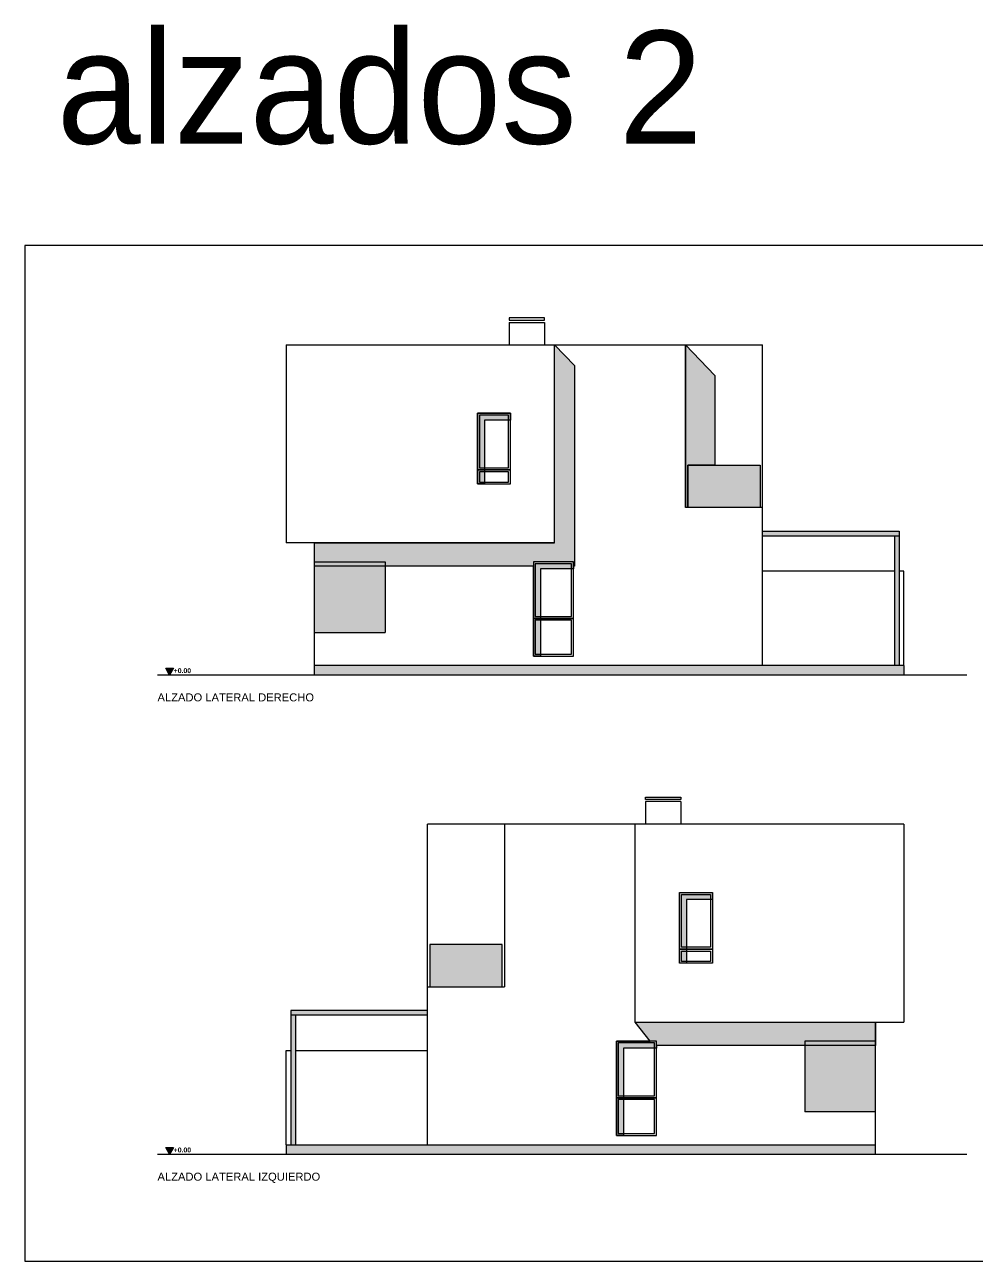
# Model space of a CAD drawing. Header units: millimetres. Extents: x 441156 to 441653, y 4514887 to 4515266.
# Drawn here: x 441536.12 to 441556.32, y 4515196.28 to 4515222.49 of the extents above; entities that cross this region are included whole.
import ezdxf

# ---------------------------------------------------------------- set-up
doc = ezdxf.new("R2010")
doc.units = ezdxf.units.MM
doc.linetypes.add('CONTINUA', pattern=[0])
doc.linetypes.add('RAYITAS', pattern=[0.375, 0.25, -0.125])
for name, color, linetype in [('01_alzado', 5, 'CONTINUA'), ('01_ladrillo', 13, 'Continuous'), ('01_proyeccion', 36, 'RAYITAS'), ('01_seccion', 7, 'CONTINUA'), ('01_sombras', 251, 'Continuous'), ('01_texto cartela', 5, 'Continuous'), ('01_textos', 7, 'Continuous'), ('SOMBRAS2', 250, 'Continuous')]:
    doc.layers.add(name, color=color, linetype=linetype)
doc.layers.add('01_cartela', color=6, linetype='Continuous', plot=False)
doc.styles.add('Century Gothic_6', font='', dxfattribs={"height": 11})
doc.styles.add('Estilo1', font='swissel.ttf')
doc.styles.add('NIEVES3', font='swisseb.ttf')
doc.styles.get('Century Gothic_6').set_extended_font_data('Century Gothic')

msp = doc.modelspace()

# ---------------------------------------------------------------- hatches: boundary and pattern name
at = {"layer": '01_ladrillo', "true_color": 0x5d656f}
h = msp.add_hatch(color=251, dxfattribs=at)
h.dxf.hatch_style = 1
h.paths.add_polyline_path([(441554.667, 4515211.756), (441551.767, 4515211.756), (441551.767, 4515211.656), (441554.667, 4515211.656)])
h = msp.add_hatch(color=251, dxfattribs=at)
h.dxf.hatch_style = 1
h.paths.add_polyline_path([(441554.667, 4515211.656), (441554.567, 4515211.656), (441554.567, 4515208.906), (441554.667, 4515208.906)])
at = {"layer": '01_ladrillo', "true_color": 0x7c8692}
h = msp.add_hatch(color=252, dxfattribs=at)
h.dxf.hatch_style = 1
h.paths.add_polyline_path([(441543.767, 4515211.106), (441542.267, 4515211.106), (441542.267, 4515209.606), (441543.767, 4515209.606)])
h = msp.add_hatch(color=252, dxfattribs=at)
h.dxf.hatch_style = 1
h.paths.add_polyline_path([(441554.767, 4515208.906), (441542.267, 4515208.906), (441542.267, 4515208.706), (441554.767, 4515208.706)])
at = {"layer": '01_ladrillo', "true_color": 0x5d656f}
h = msp.add_hatch(color=251, dxfattribs=at)
h.dxf.hatch_style = 1
h.paths.add_polyline_path([(441541.767, 4515201.595), (441544.667, 4515201.595), (441544.667, 4515201.495), (441541.767, 4515201.495)])
h = msp.add_hatch(color=251, dxfattribs=at)
h.dxf.hatch_style = 1
h.paths.add_polyline_path([(441541.767, 4515201.495), (441541.867, 4515201.495), (441541.867, 4515198.745), (441541.767, 4515198.745)])
at = {"layer": '01_ladrillo', "true_color": 0x7c8692}
h = msp.add_hatch(color=252, dxfattribs=at)
h.dxf.hatch_style = 1
h.paths.add_polyline_path([(441552.667, 4515200.945), (441554.167, 4515200.945), (441554.167, 4515199.445), (441552.667, 4515199.445)])
h = msp.add_hatch(color=252, dxfattribs=at)
h.dxf.hatch_style = 1
h.paths.add_polyline_path([(441554.167, 4515198.745), (441541.667, 4515198.745), (441541.667, 4515198.545), (441554.167, 4515198.545)])
at = {"layer": '01_proyeccion', "linetype": 'CONTINUA', "ltscale": 1.5}
h = msp.add_hatch(color=7, dxfattribs=at)
h.dxf.hatch_style = 1
h.paths.add_polyline_path([(441539.197, 4515208.706), (441539.115, 4515208.849), (441539.28, 4515208.849)])
h = msp.add_hatch(color=7, dxfattribs=at)
h.dxf.hatch_style = 1
h.paths.add_polyline_path([(441539.197, 4515198.545), (441539.115, 4515198.688), (441539.28, 4515198.688)])
at = {"layer": '01_sombras', "linetype": 'CONTINUA', "transparency": 33554687}
h = msp.add_hatch(color=2, dxfattribs=at)
h.dxf.hatch_style = 1
h.paths.add_polyline_path([(441547.362, 4515215.706), (441547.782, 4515215.269), (441547.782, 4515211.016), (441547.762, 4515211.016), (441547.762, 4515210.956), (441547.062, 4515210.956), (441547.062, 4515209.106), (441546.912, 4515209.106), (441546.912, 4515211.016), (441542.267, 4515211.016), (441542.267, 4515211.506), (441547.362, 4515211.506)])
h = msp.add_hatch(color=2, dxfattribs=at)
h.dxf.hatch_style = 1
h.paths.add_polyline_path([(441550.137, 4515215.706), (441550.762, 4515215.055), (441550.762, 4515213.156), (441550.187, 4515213.156), (441550.187, 4515212.256), (441550.137, 4515212.256)])
h = msp.add_hatch(color=2, dxfattribs=at)
h.dxf.hatch_style = 1
h.paths.add_polyline_path([(441545.725, 4515212.756), (441545.725, 4515214.256), (441546.425, 4515214.256), (441546.425, 4515214.106), (441545.875, 4515214.106), (441545.875, 4515212.756)], flags=17)
h = msp.add_hatch(color=2, dxfattribs=at)
h.dxf.hatch_style = 1
h.paths.add_polyline_path([(441550.01, 4515202.595), (441550.01, 4515204.095), (441550.71, 4515204.095), (441550.71, 4515203.945), (441550.16, 4515203.945), (441550.16, 4515202.595)])
h = msp.add_hatch(color=2, dxfattribs=at)
h.dxf.hatch_style = 1
h.paths.add_polyline_path([(441549.072, 4515201.345), (441554.167, 4515201.345), (441554.167, 4515200.855), (441549.522, 4515200.855), (441549.522, 4515200.795), (441548.822, 4515200.795), (441548.822, 4515198.945), (441548.672, 4515198.945), (441548.672, 4515200.945), (441549.389, 4515200.945)])
at = {"layer": 'SOMBRAS2', "linetype": 'CONTINUA', "transparency": 33554534}
h = msp.add_hatch(color=253, dxfattribs=at)
h.dxf.hatch_style = 1
h.paths.add_polyline_path([(441550.187, 4515213.156), (441551.717, 4515213.156), (441551.717, 4515212.256), (441550.187, 4515212.256)])
h = msp.add_hatch(color=253, dxfattribs=at)
h.dxf.hatch_style = 1
h.paths.add_polyline_path([(441546.247, 4515202.995), (441544.717, 4515202.995), (441544.717, 4515202.095), (441546.247, 4515202.095)])

# ---------------------------------------------------------------- linework, layer by layer
at = {"layer": '01_alzado'}
for p, q in [((441546.4, 4515216.182, 0), (441547.15, 4515216.182, 0)), ((441546.4, 4515216.182, 0), (441546.4, 4515215.706, 0)), ((441547.15, 4515216.182, 0), (441547.15, 4515215.706, 0)), ((441541.667, 4515215.706), (441541.667, 4515211.506, 0)), ((441541.667, 4515215.706), (441550.137, 4515215.706, 0)), ((441547.362, 4515211.506, 0), (441547.362, 4515215.706, 0)), ((441550.137, 4515215.706, 0), (441550.137, 4515212.256, 0)), ((441550.137, 4515215.706, 0), (441551.767, 4515215.706, 0)), ((441551.767, 4515208.906, 0), (441551.767, 4515215.706, 0)), ((441551.767, 4515212.256, 0), (441550.137, 4515212.256, 0)), ((441547.362, 4515211.506, 0), (441541.667, 4515211.506, 0)), ((441542.267, 4515208.706, 0), (441542.267, 4515211.506, 0)), ((441542.267, 4515211.106, 0), (441543.767, 4515211.106, 0)), ((441543.767, 4515211.106, 0), (441543.767, 4515209.606, 0)), ((441542.267, 4515209.606, 0), (441543.767, 4515209.606, 0)), ((441554.767, 4515208.906, 0), (441542.267, 4515208.906, 0)), ((441554.767, 4515208.906, 0), (441554.767, 4515208.706, 0)), ((441550.035, 4515206.021, 0), (441549.285, 4515206.021, 0)), ((441549.285, 4515206.021, 0), (441549.285, 4515205.545, 0)), ((441550.035, 4515206.021, 0), (441550.035, 4515205.545, 0)), ((441546.297, 4515205.545, 0), (441544.667, 4515205.545, 0)), ((441544.667, 4515198.745, 0), (441544.667, 4515205.545, 0)), ((441546.297, 4515205.545, 0), (441546.297, 4515202.095, 0)), ((441554.767, 4515205.545, 0), (441546.297, 4515205.545, 0)), ((441549.072, 4515201.345, 0), (441549.072, 4515205.545, 0)), ((441554.767, 4515205.545, 0), (441554.767, 4515201.345, 0)), ((441544.667, 4515202.095, 0), (441546.297, 4515202.095, 0)), ((441549.072, 4515201.345, 0), (441554.767, 4515201.345, 0)), ((441554.167, 4515198.545, 0), (441554.167, 4515201.345, 0)), ((441554.167, 4515200.945, 0), (441552.667, 4515200.945, 0)), ((441552.667, 4515200.945, 0), (441552.667, 4515199.445, 0)), ((441554.167, 4515199.445, 0), (441552.667, 4515199.445, 0)), ((441541.667, 4515198.745, 0), (441554.167, 4515198.745, 0)), ((441541.667, 4515198.745, 0), (441541.667, 4515198.545, 0))]:
    msp.add_line(p, q, dxfattribs=at)
at = {"layer": '01_alzado', "color": 2, "linetype": 'CONTINUA'}
for p, q in [((441551.767, 4515211.756, 0), (441554.667, 4515211.756, 0)), ((441551.767, 4515211.656, 0), (441554.667, 4515211.656, 0)), ((441554.567, 4515211.656, 0), (441554.567, 4515208.906, 0)), ((441554.667, 4515211.756, 0), (441554.667, 4515208.906, 0)), ((441554.567, 4515210.906, 0), (441551.767, 4515210.906, 0)), ((441554.767, 4515210.906, 0), (441554.667, 4515210.906, 0)), ((441554.767, 4515208.906, 0), (441554.767, 4515210.906, 0)), ((441541.767, 4515201.595, 0), (441541.767, 4515198.745, 0)), ((441544.667, 4515201.595, 0), (441541.767, 4515201.595, 0)), ((441544.667, 4515201.495, 0), (441541.767, 4515201.495, 0)), ((441541.867, 4515201.495, 0), (441541.867, 4515198.745, 0)), ((441541.667, 4515200.745, 0), (441541.767, 4515200.745, 0)), ((441541.667, 4515198.745, 0), (441541.667, 4515200.745, 0)), ((441541.867, 4515200.745, 0), (441544.667, 4515200.745, 0))]:
    msp.add_line(p, q, dxfattribs=at)
at = {"layer": '01_alzado', "elevation": 0}
for points in [[(441547.15, 4515216.28), (441546.4, 4515216.28), (441546.4, 4515216.231), (441547.15, 4515216.231)], [(441549.285, 4515206.119), (441550.035, 4515206.119), (441550.035, 4515206.07), (441549.285, 4515206.07)]]:
    msp.add_lwpolyline(points, close=True, dxfattribs=at)
at = {"layer": '01_alzado', "color": 5, "elevation": 0}
for points in [[(441546.425, 4515214.256), (441545.725, 4515214.256), (441545.725, 4515213.056), (441546.425, 4515213.056)], [(441546.425, 4515213.056), (441545.725, 4515213.056), (441545.725, 4515212.756), (441546.425, 4515212.756)], [(441547.762, 4515211.106), (441546.912, 4515211.106), (441546.912, 4515209.906), (441547.762, 4515209.906)], [(441547.762, 4515209.906), (441546.912, 4515209.906), (441546.912, 4515209.106), (441547.762, 4515209.106)], [(441550.01, 4515204.095), (441550.71, 4515204.095), (441550.71, 4515202.895), (441550.01, 4515202.895)], [(441550.01, 4515202.895), (441550.71, 4515202.895), (441550.71, 4515202.595), (441550.01, 4515202.595)], [(441549.522, 4515200.945), (441548.672, 4515200.945), (441548.672, 4515199.745), (441549.522, 4515199.745)], [(441549.522, 4515199.745), (441548.672, 4515199.745), (441548.672, 4515198.945), (441549.522, 4515198.945)]]:
    msp.add_lwpolyline(points, close=True, dxfattribs=at)
at = {"layer": '01_alzado', "color": 254, "elevation": 0}
for points in [[(441546.385, 4515214.216), (441545.765, 4515214.216), (441545.765, 4515213.096), (441546.385, 4515213.096)], [(441546.385, 4515213.016), (441545.765, 4515213.016), (441545.765, 4515212.796), (441546.385, 4515212.796)], [(441547.722, 4515211.066), (441546.952, 4515211.066), (441546.952, 4515209.946), (441547.722, 4515209.946)], [(441547.722, 4515209.866), (441546.952, 4515209.866), (441546.952, 4515209.146), (441547.722, 4515209.146)], [(441550.05, 4515204.055), (441550.67, 4515204.055), (441550.67, 4515202.935), (441550.05, 4515202.935)], [(441550.05, 4515202.855), (441550.67, 4515202.855), (441550.67, 4515202.635), (441550.05, 4515202.635)], [(441549.482, 4515200.905), (441548.712, 4515200.905), (441548.712, 4515199.785), (441549.482, 4515199.785)], [(441549.482, 4515199.705), (441548.712, 4515199.705), (441548.712, 4515198.985), (441549.482, 4515198.985)]]:
    msp.add_lwpolyline(points, close=True, dxfattribs=at)
at = {"layer": '01_alzado', "color": 2, "linetype": 'CONTINUA', "elevation": 0}
for points in [[(441550.187, 4515213.156), (441551.717, 4515213.156), (441551.717, 4515212.256), (441550.187, 4515212.256)], [(441546.247, 4515202.995), (441544.717, 4515202.995), (441544.717, 4515202.095), (441546.247, 4515202.095)]]:
    msp.add_lwpolyline(points, close=True, dxfattribs=at)
at = {"layer": '01_cartela', "color": 1}
msp.add_lwpolyline([(441536.124, 4515217.813), (441536.124, 4515196.278), (441566.762, 4515196.278), (441566.762, 4515217.813)], close=True, dxfattribs=at)
at = {"layer": '01_proyeccion', "color": 7, "linetype": 'CONTINUA', "ltscale": 1.5, "elevation": 0}
for points in [[(441539.197, 4515208.706), (441539.115, 4515208.849), (441539.28, 4515208.849)], [(441539.197, 4515198.545), (441539.115, 4515198.688), (441539.28, 4515198.688)]]:
    msp.add_lwpolyline(points, close=True, dxfattribs=at)
at = {"layer": '01_seccion'}
for p, q in [((441542.267, 4515208.706, 0), (441538.939, 4515208.706, 0)), ((441556.1, 4515208.706, 0), (441542.267, 4515208.706, 0)), ((441538.939, 4515198.545, 0), (441556.1, 4515198.545, 0))]:
    msp.add_line(p, q, dxfattribs=at)
at = {"layer": '01_sombras', "color": 2, "transparency": 33554687, "elevation": 0}
msp.add_lwpolyline([(441547.362, 4515215.706), (441547.782, 4515215.269), (441547.782, 4515211.016), (441547.762, 4515211.016), (441547.762, 4515210.956), (441547.062, 4515210.956), (441547.062, 4515209.106), (441546.912, 4515209.106), (441546.912, 4515211.016), (441542.267, 4515211.016), (441542.267, 4515211.506), (441547.362, 4515211.506)], close=True, dxfattribs=at)
at = {"layer": '01_sombras', "color": 2, "linetype": 'CONTINUA', "transparency": 33554687, "elevation": 0}
for points in [[(441550.137, 4515215.706), (441550.762, 4515215.055), (441550.762, 4515213.156), (441550.187, 4515213.156), (441550.187, 4515212.256), (441550.137, 4515212.256)], [(441545.725, 4515212.756), (441545.725, 4515214.256), (441546.425, 4515214.256), (441546.425, 4515214.106), (441545.875, 4515214.106), (441545.875, 4515212.756)], [(441550.01, 4515202.595), (441550.01, 4515204.095), (441550.71, 4515204.095), (441550.71, 4515203.945), (441550.16, 4515203.945), (441550.16, 4515202.595)], [(441549.072, 4515201.345), (441554.167, 4515201.345), (441554.167, 4515200.855), (441549.522, 4515200.855), (441549.522, 4515200.795), (441548.822, 4515200.795), (441548.822, 4515198.945), (441548.672, 4515198.945), (441548.672, 4515200.945), (441549.389, 4515200.945)]]:
    msp.add_lwpolyline(points, close=True, dxfattribs=at)

# ---------------------------------------------------------------- texts
at = {"layer": '01_proyeccion', "color": 7, "ltscale": 1.5, "style": 'NIEVES3'}
for p in [(441539.284, 4515208.746, 0), (441539.284, 4515198.585, 0)]:
    msp.add_text('+0.00', height=0.1041, dxfattribs=at).set_placement(p)
at = {"layer": '01_texto cartela', "color": 1, "insert": (441536.803, 4515222.364), "char_height": 2.3929, "width": 27.31448, "attachment_point": 1, "style": 'Century Gothic_6'}
msp.add_mtext('alzados 2', dxfattribs=at)
at = {"layer": '01_textos', "color": 5, "style": 'Estilo1'}
for s, p in [('ALZADO LATERAL DERECHO', (441538.939, 4515208.147, 0)), ('ALZADO LATERAL IZQUIERDO', (441538.939, 4515197.986, 0))]:
    msp.add_text(s, height=0.16973, dxfattribs=at).set_placement(p)

doc.saveas('drawing.dxf')
